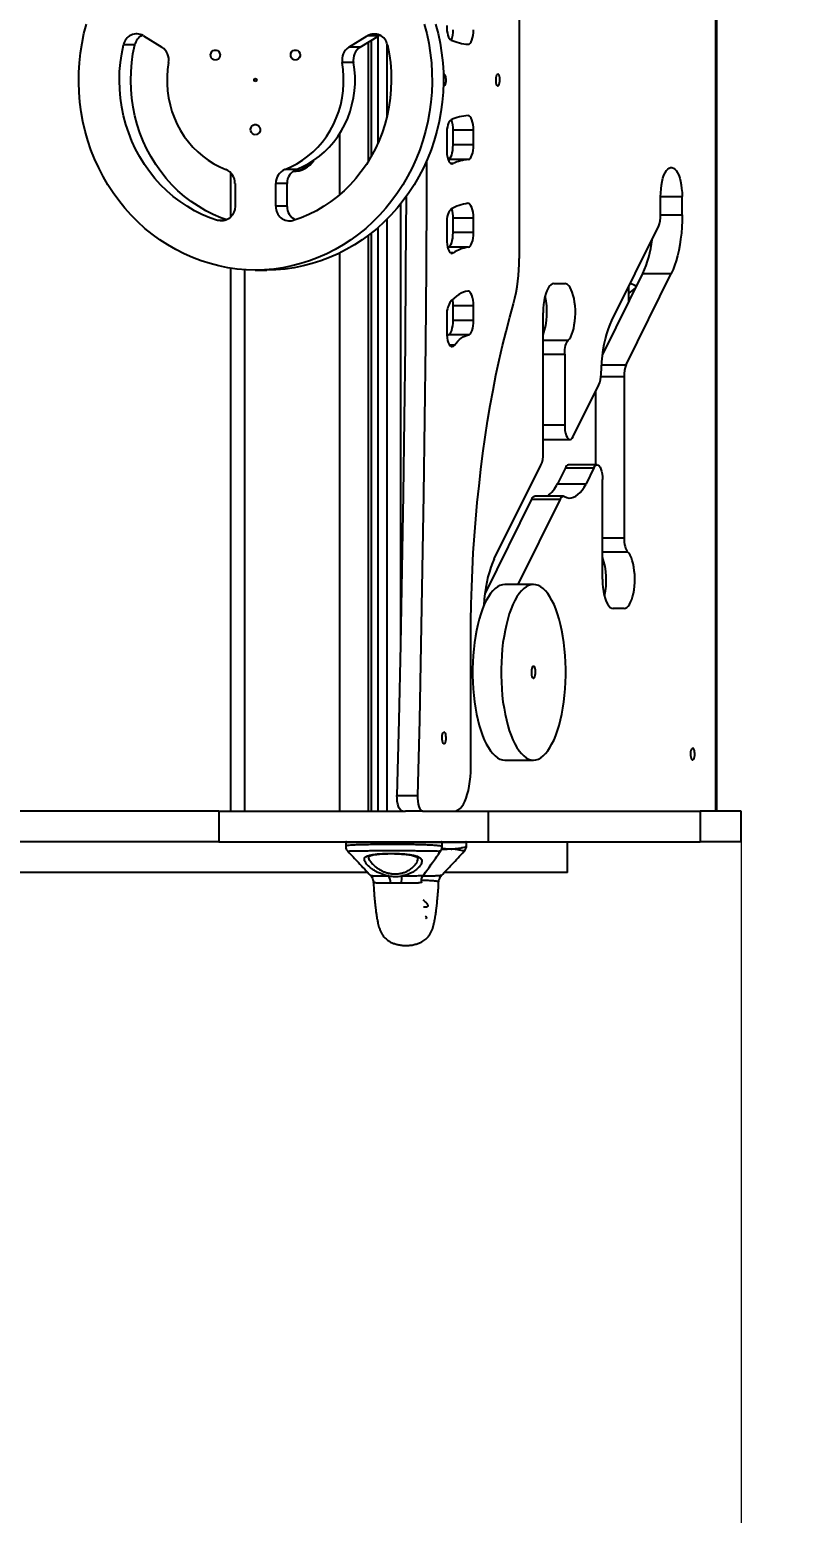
# Model space of a CAD drawing. Header units: millimetres. Extents: x -2996 to 3159, y -4250 to 2544.
# Drawn here: x 1172 to 1698, y -587 to 428 of the extents above; entities that cross this region are included whole.
import ezdxf

# ---------------------------------------------------------------- set-up
doc = ezdxf.new("R2010")
doc.units = ezdxf.units.MM
doc.linetypes.add('HIDDEN', pattern=[1.905, 1.27, -0.635])
for name, color, linetype in [('DIKOM_ОБЪЕКТ', 7, 'Continuous'), ('DIKOM_РАЗМЕР_ЗОНА', 7, 'Continuous'), ('DIKOM_РАЗМЕР_ОБЪЕКТА', 7, 'Continuous')]:
    doc.layers.add(name, color=color, linetype=linetype)
doc.styles.add('style1', font='arialbd.ttf', dxfattribs={"width": 0.8})
doc.dimstyles.new('1-50', dxfattribs={"dimtxt": 300, "dimasz": 200, "dimexe": 100, "dimexo": 0, "dimgap": 100, "dimtad": 1, "dimtoh": 1, "dimtxsty": 'style1', "dimcen": 200, "dimclrd": 7, "dimclre": 7, "dimclrt": 7, "dimadec": 1, "dimazin": 2, "dimtfac": 1, "dimtmove": 0, "dimatfit": 2, "dimfxl": 0, "dimlwd": 25, "dimlwe": 18, "dimarcsym": 0})

# ---------------------------------------------------------------- blocks, each defined once
blk = doc.blocks.new('A$C4cc95459')
for p, q in [((2069.4, 1247.4), (2069.4, 2247.4)), ((2069.9, 1247.4), (2069.9, 2247.4)), ((2070.2, 1247.4), (2070.2, 2247.4)), ((1935.1, 1625.4), (1935.1, 1869.5)), ((1678, 1777.7), (1690.6, 1769.8)), ((1818.5, 1769.8), (1831.1, 1777.7)), ((1826.2, 1769.8), (1838.9, 1777.7)), ((1838.9, 1777.7), (1831.1, 1777.7)), ((1838.2, 1777.2), (1838.2, 1703.7)), ((1838.9, 1777.7), (1839.7, 1778.1)), ((1672, 1771.4), (1664.3, 1771.4)), ((1826.2, 1769.8), (1818.5, 1769.8)), ((1831.6, 1773.2), (1831.6, 1691.5)), ((1833.7, 1774.5), (1833.7, 1695)), ((1844.7, 1722.8), (1844.7, 1772)), ((1821.7, 1759.3), (1814, 1759.3)), ((1883.5, 1751.4), (1883.1, 1751.2)), ((1812.2, 1668.9), (1812.2, 1710.7)), ((1885.4, 1710.3), (1885.4, 1700.1)), ((1903.8, 1713), (1889.8, 1713)), ((1889.8, 1703), (1889.8, 1713)), ((1903.8, 1703), (1903.8, 1713)), ((1903.8, 1703), (1889.8, 1703)), ((1782.4, 1686.1), (1774.7, 1686.1)), ((1780, 1684.8), (1780.3, 1684.8)), ((1900.2, 1693), (1886.5, 1693)), ((1889.7, 1690.3), (1888.4, 1690.3)), ((1737.6, 1684.1), (1737.6, 1653.6)), ((1740.6, 1676.7), (1740.6, 1661)), ((1768.5, 1661), (1768.5, 1676.7)), ((1776.2, 1676.7), (1768.5, 1676.7)), ((1776.2, 1661), (1776.2, 1676.7)), ((2031.7, 1667.7), (2046.4, 1667.7)), ((2031.7, 1655.1), (2031.7, 1667.6)), ((2046.4, 1655.2), (2046.4, 1667.7)), ((1776.2, 1661), (1768.5, 1661)), ((1853.7, 1662.4), (1853.7, 1357.3)), ((2031.7, 1655.2), (2046.4, 1655.2)), ((1733.9, 1651.4), (1728.7, 1651.4)), ((1838.2, 1646.2), (1838.2, 1247.4)), ((1844.7, 1247.4), (1844.7, 1652.3)), ((1885.4, 1649.1), (1885.4, 1638.8)), ((1903.8, 1653), (1889.8, 1653)), ((1889.8, 1643), (1889.8, 1653)), ((1903.8, 1643), (1903.8, 1653)), ((1998.4, 1582.8), (2030.2, 1647.1)), ((1831.6, 1641), (1831.6, 1247.4)), ((1833.7, 1642.6), (1833.7, 1247.4)), ((1903.8, 1643), (1889.8, 1643)), ((1812.2, 1247.4), (1812.2, 1629)), ((1886, 1633), (1886.3, 1633)), ((1900.2, 1633), (1886.3, 1633)), ((1889.9, 1629.1), (1888.1, 1629.1)), ((1737.6, 1618.7), (1737.6, 1247.4)), ((1747.1, 1617.7), (1747.1, 1247.4)), ((1754.5, 1617.4), (1762.3, 1617.4)), ((1992.1, 1559.6), (2019.5, 1615)), ((2008.2, 1552.7), (2039, 1615)), ((2019.5, 1615), (2039, 1615)), ((1958.7, 1608.2), (1966.1, 1608.2)), ((2010, 1595.8), (2010, 1606.3)), ((1885.4, 1586.1), (1885.4, 1575)), ((1903.8, 1593), (1889.8, 1593)), ((1889.8, 1583), (1889.8, 1593)), ((1903.8, 1583), (1903.8, 1593)), ((1951.3, 1492), (1951.3, 1588.2)), ((1885.5, 1572.8), (1886.3, 1573)), ((1900.3, 1573), (1886.3, 1573)), ((1903.8, 1583), (1889.8, 1583)), ((1890.7, 1566.1), (1887.4, 1566.1)), ((1951.3, 1569.4), (1968.5, 1569.4)), ((1951.3, 1559.9), (1966.1, 1559.9)), ((1966.1, 1559.9), (1966.1, 1511.5)), ((1991.3, 1552.7), (2008.2, 1552.7)), ((1990.9, 1544.7), (2006.7, 1544.7)), ((2006.7, 1544.7), (2006.7, 1434.2)), ((1971.9, 1503.5), (1989.5, 1538.8)), ((1987.2, 1534.1), (1987.2, 1484.1)), ((1951.3, 1511.5), (1966.1, 1511.5)), ((1951.3, 1501.5), (1969.7, 1501.5)), ((1917.9, 1419.9), (1949.8, 1484)), ((1966.6, 1482.2), (1961.2, 1471.3)), ((1966.6, 1482.2), (1986.1, 1482.2)), ((1988.3, 1484.1), (1968.8, 1484.1)), ((1986.1, 1482.2), (1980.7, 1471.3)), ((1992, 1405.9), (1992, 1474.1)), ((1965.3, 1462.7), (1945.7, 1462.7)), ((1961.2, 1471.3), (1980.7, 1471.3)), ((1943.5, 1460.8), (1911.6, 1396.5)), ((1963.1, 1460.8), (1934, 1402.3)), ((1943.5, 1460.8), (1963.1, 1460.8)), ((1992, 1434.2), (2006.7, 1434.2)), ((1992, 1424.8), (2009.1, 1424.8)), ((1944.7, 1402.3), (1925.2, 1402.3)), ((1910.7, 1387.7), (1910.7, 1387.7)), ((2006.7, 1385.9), (1999.3, 1385.9)), ((1901.9, 1277.4), (1901.9, 1365.6)), ((1925.2, 1282.3), (1944.7, 1282.3)), ((1851.4, 1258.1), (1865.4, 1258.1)), ((1853.7, 1248.1), (1853.7, 1247.4)), ((1729.6, 1247.4), (1560.3, 1247.4)), ((1729.6, 1247.4), (1729.6, 1226.4)), ((1729.6, 1247.4), (1857.2, 1247.4)), ((1869.1, 1247.4), (1857.2, 1247.4)), ((1869.1, 1247.4), (1890.9, 1247.4)), ((1890.9, 1247.4), (1913.7, 1247.4)), ((1913.7, 1247.4), (1913.7, 1226.4)), ((1913.7, 1247.4), (2058.7, 1247.4)), ((2058.7, 1247.4), (2058.7, 1226.4)), ((2086.8, 1247.4), (2058.7, 1247.4)), ((2086.8, 1226.4), (2086.8, 1247.4)), ((1729.6, 1226.4), (1560.3, 1226.4)), ((1729.6, 1226.4), (1913.7, 1226.4)), ((1816.3, 1225.9), (1816.3, 1223.5)), ((1846.4, 1225.9), (1816.3, 1225.9)), ((1882.3, 1225.9), (1846.4, 1225.9)), ((1882.3, 1223.1), (1882.3, 1225.9)), ((1898.9, 1225.9), (1882.3, 1225.9)), ((1898.9, 1223.5), (1898.9, 1225.9)), ((1913.7, 1226.4), (2058.7, 1226.4)), ((1968.1, 1205.4), (1968.1, 1226.4)), ((2086.8, 1226.4), (2058.7, 1226.4)), ((1831.4, 1205.4), (1588.2, 1205.4)), ((1835.3, 1198.5), (1835.3, 1198.6)), ((1868.1, 1198.8), (1868.2, 1198.8)), ((1881.9, 1203.4), (1881.9, 1203.4)), ((1968.1, 1205.4), (1883.9, 1205.4))]:
    blk.add_line(p, q)
at = {"flags": 128}
for points in [[(1754.5, 1617.4), (1748.3, 1617.6), (1742, 1618.1), (1735.8, 1619), (1729.6, 1620.2), (1723.5, 1621.8), (1717.5, 1623.7), (1711.6, 1625.9), (1705.8, 1628.5), (1700.1, 1631.4), (1694.6, 1634.6), (1689.2, 1638.1), (1684, 1641.9), (1679, 1645.9), (1674.2, 1650.3), (1669.6, 1654.9), (1665.3, 1659.8), (1661.2, 1664.9), (1657.3, 1670.2), (1653.7, 1675.7), (1650.4, 1681.4), (1647.4, 1687.3), (1644.6, 1693.4), (1642.1, 1699.6), (1640, 1706), (1638.1, 1712.4), (1636.6, 1719), (1635.4, 1725.6), (1634.5, 1732.3), (1633.9, 1739), (1633.7, 1745.7), (1633.8, 1752.5), (1634.2, 1759.2), (1634.9, 1765.9), (1636, 1772.6), (1637.3, 1779.2), (1639, 1785.7)], [(1870.1, 1785.7), (1871.8, 1779.2), (1873.1, 1772.6), (1874.2, 1765.9), (1874.9, 1759.2), (1875.3, 1752.5), (1875.4, 1745.7), (1875.2, 1739), (1874.6, 1732.3), (1873.7, 1725.6), (1872.5, 1719), (1871, 1712.4), (1869.1, 1706), (1867, 1699.6), (1864.5, 1693.4), (1861.7, 1687.3), (1858.7, 1681.4), (1855.4, 1675.7), (1851.8, 1670.2), (1847.9, 1664.9), (1843.8, 1659.8), (1839.5, 1654.9), (1834.9, 1650.3), (1830.1, 1645.9), (1825.1, 1641.9), (1819.9, 1638.1), (1814.5, 1634.6), (1809, 1631.4), (1803.3, 1628.5), (1797.5, 1625.9), (1791.6, 1623.7), (1785.6, 1621.8), (1779.5, 1620.2), (1773.3, 1619), (1767.1, 1618.1), (1760.8, 1617.6), (1754.5, 1617.4)], [(1877.8, 1785.7), (1879.5, 1779.2), (1880.9, 1772.6), (1881.9, 1765.9), (1882.7, 1759.2), (1883.1, 1752.5), (1883.1, 1745.7), (1882.9, 1739), (1882.3, 1732.3), (1881.4, 1725.6), (1880.2, 1719), (1878.7, 1712.4), (1876.8, 1706), (1874.7, 1699.6), (1872.2, 1693.4), (1869.5, 1687.3), (1866.4, 1681.4), (1863.1, 1675.7), (1859.5, 1670.2), (1855.7, 1664.9), (1851.5, 1659.8), (1847.2, 1654.9), (1842.6, 1650.3), (1837.8, 1645.9), (1832.8, 1641.9), (1827.6, 1638.1), (1822.3, 1634.6), (1816.7, 1631.4), (1811.1, 1628.5), (1805.3, 1625.9), (1799.3, 1623.7), (1793.3, 1621.8), (1787.2, 1620.2), (1781, 1619), (1774.8, 1618.1), (1768.6, 1617.6), (1762.3, 1617.4)], [(1885.4, 1784.6), (1885.4, 1782.8), (1885.6, 1781.1), (1885.9, 1779.5), (1886.2, 1778.1), (1886.7, 1776.8), (1887.2, 1775.9), (1887.8, 1775.1), (1888.5, 1774.7)], [(1900, 1771.8), (1900.7, 1772), (1901.4, 1772.5), (1902.1, 1773.4), (1902.7, 1774.7), (1903.1, 1776.2), (1903.5, 1777.9), (1903.7, 1779.8), (1903.8, 1781.8)], [(1728.7, 1651.4), (1723.3, 1653.2), (1718, 1655.5), (1712.8, 1658), (1707.8, 1661), (1703, 1664.2), (1698.3, 1667.8), (1693.9, 1671.6), (1689.7, 1675.7), (1685.8, 1680.1), (1682.1, 1684.8), (1678.6, 1689.7), (1675.5, 1694.8), (1672.6, 1700.1), (1670.1, 1705.6), (1667.9, 1711.2), (1666, 1717), (1664.4, 1722.9), (1663.2, 1728.9), (1662.3, 1734.9), (1661.8, 1741), (1661.6, 1747.1), (1661.7, 1753.2), (1662.2, 1759.3), (1663.1, 1765.4), (1664.3, 1771.4)], [(1735, 1651.8), (1731, 1653.2), (1725.7, 1655.5), (1720.6, 1658), (1715.6, 1661), (1710.7, 1664.2), (1706.1, 1667.8), (1701.6, 1671.6), (1697.4, 1675.7), (1693.5, 1680.1), (1689.8, 1684.8), (1686.4, 1689.7), (1683.2, 1694.8), (1680.4, 1700.1), (1677.8, 1705.6), (1675.6, 1711.2), (1673.7, 1717), (1672.1, 1722.9), (1670.9, 1728.9), (1670, 1734.9), (1669.5, 1741), (1669.3, 1747.1), (1669.5, 1753.2), (1670, 1759.3), (1670.8, 1765.4), (1672, 1771.4)], [(1727.2, 1760.9), (1726.1, 1761.1), (1725.2, 1761.7), (1724.4, 1762.5), (1724, 1763.6), (1723.9, 1764.7), (1724.2, 1765.8), (1724.8, 1766.8), (1725.6, 1767.5), (1726.6, 1767.9), (1727.7, 1767.9), (1728.7, 1767.5), (1729.6, 1766.8), (1730.1, 1765.8), (1730.4, 1764.7), (1730.3, 1763.6), (1729.9, 1762.5), (1729.2, 1761.7), (1728.2, 1761.1), (1727.2, 1760.9)], [(1781.9, 1760.9), (1780.9, 1761.1), (1779.9, 1761.7), (1779.2, 1762.5), (1778.8, 1763.6), (1778.7, 1764.7), (1778.9, 1765.8), (1779.5, 1766.8), (1780.4, 1767.5), (1781.4, 1767.9), (1782.5, 1767.9), (1783.5, 1767.5), (1784.3, 1766.8), (1784.9, 1765.8), (1785.2, 1764.7), (1785.1, 1763.6), (1784.6, 1762.5), (1783.9, 1761.7), (1783, 1761.1), (1781.9, 1760.9)], [(1844.8, 1771.4), (1846, 1765.4), (1846.9, 1759.3), (1847.4, 1753.2), (1847.5, 1747.1), (1847.3, 1741), (1846.8, 1734.9), (1845.9, 1728.9), (1844.7, 1722.9), (1843.1, 1717), (1841.2, 1711.2), (1839, 1705.6), (1836.5, 1700.1), (1833.6, 1694.8), (1830.5, 1689.7), (1827, 1684.8), (1823.3, 1680.1), (1819.4, 1675.7), (1815.2, 1671.6), (1810.7, 1667.8), (1806.1, 1664.2), (1801.3, 1661), (1796.3, 1658), (1791.1, 1655.5), (1785.8, 1653.2), (1780.4, 1651.4)], [(1695.1, 1759.3), (1694.5, 1754.5), (1694.1, 1749.7), (1694.2, 1744.8), (1694.5, 1740), (1695.2, 1735.2), (1696.2, 1730.5), (1697.5, 1725.9), (1699.2, 1721.4), (1701.1, 1717), (1703.4, 1712.8), (1705.9, 1708.8), (1708.7, 1705.1), (1711.8, 1701.5), (1715.1, 1698.2), (1718.6, 1695.2), (1722.3, 1692.5), (1726.2, 1690), (1730.2, 1687.9), (1734.4, 1686.1)], [(1774.7, 1686.1), (1778.9, 1687.9), (1782.9, 1690), (1786.8, 1692.5), (1790.5, 1695.2), (1794, 1698.2), (1797.3, 1701.5), (1800.4, 1705.1), (1803.2, 1708.8), (1805.7, 1712.8), (1808, 1717), (1809.9, 1721.4), (1811.6, 1725.9), (1812.9, 1730.5), (1813.9, 1735.2), (1814.6, 1740), (1814.9, 1744.8), (1814.9, 1749.7), (1814.6, 1754.5), (1814, 1759.3)], [(1782.4, 1686.1), (1786.6, 1687.9), (1790.7, 1690), (1794.5, 1692.5), (1798.3, 1695.2), (1801.8, 1698.2), (1805.1, 1701.5), (1808.1, 1705.1), (1810.9, 1708.8), (1813.5, 1712.8), (1815.7, 1717), (1817.7, 1721.4), (1819.3, 1725.9), (1820.6, 1730.5), (1821.6, 1735.2), (1822.3, 1740), (1822.7, 1744.8), (1822.7, 1749.7), (1822.4, 1754.5), (1821.7, 1759.3)], [(1754.5, 1746.4), (1754.2, 1746.5), (1753.9, 1746.7), (1753.7, 1747), (1753.6, 1747.4), (1753.7, 1747.8), (1753.9, 1748.1), (1754.2, 1748.3), (1754.5, 1748.4), (1754.9, 1748.3), (1755.2, 1748.1), (1755.4, 1747.8), (1755.5, 1747.4), (1755.4, 1747), (1755.2, 1746.7), (1754.9, 1746.5), (1754.5, 1746.4)], [(1883.1, 1743.6), (1883.3, 1743.5), (1883.7, 1743.5), (1884.2, 1743.8), (1884.5, 1744.5), (1884.8, 1745.4), (1885, 1746.5), (1885, 1747.7), (1884.9, 1748.9), (1884.7, 1749.9), (1884.3, 1750.7), (1884, 1751.2), (1883.5, 1751.4), (1883.5, 1751.4)], [(1920.3, 1751.4), (1919.9, 1751.2), (1919.5, 1750.7), (1919.2, 1749.9), (1919, 1748.9), (1918.9, 1747.7), (1918.9, 1746.5), (1919.1, 1745.4), (1919.3, 1744.5), (1919.7, 1743.8), (1920.1, 1743.5), (1920.5, 1743.5), (1921, 1743.8), (1921.3, 1744.5), (1921.6, 1745.4), (1921.8, 1746.5), (1921.8, 1747.7), (1921.7, 1748.9), (1921.5, 1749.9), (1921.2, 1750.7), (1920.8, 1751.2), (1920.3, 1751.4)], [(1754.5, 1709.9), (1753.5, 1710.1), (1752.5, 1710.7), (1751.8, 1711.5), (1751.4, 1712.6), (1751.3, 1713.7), (1751.6, 1714.8), (1752.2, 1715.8), (1753, 1716.5), (1754, 1716.9), (1755.1, 1716.9), (1756.1, 1716.5), (1756.9, 1715.8), (1757.5, 1714.8), (1757.8, 1713.7), (1757.7, 1712.6), (1757.3, 1711.5), (1756.5, 1710.7), (1755.6, 1710.1), (1754.5, 1709.9)], [(1888.5, 1720.1), (1887.8, 1719.7), (1887.2, 1719), (1886.7, 1718), (1886.2, 1716.8), (1885.9, 1715.3), (1885.6, 1713.7), (1885.4, 1712), (1885.4, 1710.3)], [(1903.8, 1713), (1903.7, 1715), (1903.5, 1716.9), (1903.1, 1718.6), (1902.7, 1720.2), (1902.1, 1721.4), (1901.4, 1722.3), (1900.7, 1722.9), (1900, 1723)], [(1885.4, 1700.1), (1885.4, 1698.2), (1885.6, 1696.4), (1886, 1694.6), (1886.4, 1693.1), (1886.9, 1691.9), (1887.6, 1691), (1888.2, 1690.4), (1888.9, 1690.1), (1889.7, 1690.3)], [(1886.4, 1693), (1886.9, 1693.2), (1887.6, 1693.8), (1888.2, 1694.8), (1888.8, 1696), (1889.2, 1697.5), (1889.5, 1699.2), (1889.7, 1701.1), (1889.8, 1703)], [(1900.2, 1693), (1900.9, 1693.2), (1901.6, 1693.8), (1902.2, 1694.8), (1902.7, 1696), (1903.2, 1697.5), (1903.5, 1699.2), (1903.7, 1701.1), (1903.8, 1703)], [(1871.6, 1692), (1871.5, 1670.1), (1871.3, 1618.6), (1870.8, 1567), (1870.3, 1515.5), (1869.6, 1464), (1868.7, 1412.5), (1867.8, 1361), (1866.7, 1309.6), (1865.4, 1258.1)], [(2031.7, 1667.6), (2031.8, 1670.3), (2032, 1673), (2032.3, 1675.5), (2032.8, 1678), (2033.3, 1680.2), (2034, 1682.2), (2034.8, 1683.9), (2035.7, 1685.4), (2036.6, 1686.5), (2037.5, 1687.2), (2038.5, 1687.6), (2039.5, 1687.6), (2040.5, 1687.2), (2041.5, 1686.5), (2042.4, 1685.4), (2043.3, 1684), (2044.1, 1682.3), (2044.8, 1680.3), (2045.3, 1678.1), (2045.8, 1675.6), (2046.1, 1673.1), (2046.4, 1670.4), (2046.4, 1667.7)], [(1857.6, 1667.5), (1857.3, 1618.6), (1856.9, 1567), (1856.3, 1515.5), (1855.6, 1464), (1854.8, 1412.5), (1853.8, 1361), (1852.7, 1309.6), (1851.4, 1258.1)], [(1740.6, 1661), (1740.4, 1658.9), (1739.8, 1657), (1738.9, 1655.2), (1737.6, 1653.6), (1736.1, 1652.4), (1734.4, 1651.5), (1732.5, 1651), (1730.6, 1651), (1728.7, 1651.4)], [(1888.3, 1658.9), (1887.7, 1658.4), (1887.1, 1657.6), (1886.6, 1656.6), (1886.2, 1655.4), (1885.8, 1654), (1885.6, 1652.4), (1885.4, 1650.8), (1885.4, 1649.1)], [(1903.8, 1653), (1903.7, 1655), (1903.5, 1656.9), (1903.1, 1658.7), (1902.6, 1660.2), (1902, 1661.4), (1901.4, 1662.3), (1900.7, 1662.9), (1899.9, 1663)], [(2046.4, 1655.2), (2046.4, 1651), (2046.2, 1646.8), (2045.9, 1642.6), (2045.4, 1638.6), (2044.8, 1634.6), (2044.1, 1630.8), (2043.3, 1627.2), (2042.4, 1623.8), (2041.3, 1620.6), (2040.2, 1617.7), (2039, 1615)], [(1885.4, 1638.8), (1885.4, 1636.8), (1885.7, 1634.9), (1886, 1633.1), (1886.5, 1631.6), (1887.1, 1630.3), (1887.7, 1629.4), (1888.5, 1628.9), (1889.2, 1628.8), (1889.9, 1629.1)], [(1886.3, 1633), (1887, 1633.3), (1887.6, 1633.9), (1888.2, 1634.8), (1888.8, 1636.1), (1889.2, 1637.6), (1889.5, 1639.3), (1889.7, 1641.1), (1889.8, 1643)], [(1900.2, 1633), (1900.9, 1633.3), (1901.6, 1633.9), (1902.2, 1634.8), (1902.7, 1636.1), (1903.2, 1637.6), (1903.5, 1639.3), (1903.7, 1641.1), (1903.8, 1643)], [(1958.7, 1608.2), (1957.6, 1608), (1956.6, 1607.4), (1955.6, 1606.4), (1954.7, 1605), (1953.9, 1603.3), (1953.1, 1601.3), (1952.5, 1599), (1952, 1596.5), (1951.6, 1593.9), (1951.4, 1591.1), (1951.3, 1588.2)], [(1968.5, 1569.4), (1969.4, 1570.4), (1970.3, 1571.8), (1971, 1573.5), (1971.7, 1575.4), (1972.3, 1577.5), (1972.7, 1579.9), (1973.1, 1582.4), (1973.3, 1585), (1973.4, 1587.6), (1973.4, 1590.3), (1973.2, 1592.9), (1972.9, 1595.5), (1972.5, 1597.9), (1972, 1600.1), (1971.3, 1602.2), (1970.6, 1603.9), (1969.8, 1605.4), (1968.9, 1606.6), (1968, 1607.5), (1967, 1608), (1966.1, 1608.2)], [(1899.9, 1603), (1898.3, 1602.7), (1896.8, 1602.2), (1895.2, 1601.5), (1893.6, 1600.7), (1892.1, 1599.6), (1890.6, 1598.3), (1889, 1596.9), (1887.6, 1595.3)], [(1903.8, 1593), (1903.7, 1595), (1903.5, 1596.9), (1903.1, 1598.7), (1902.6, 1600.2), (1902, 1601.4), (1901.4, 1602.3), (1900.7, 1602.9), (1899.9, 1603)], [(1901.9, 1365.6), (1902, 1377.3), (1902.2, 1389), (1902.5, 1400.7), (1903, 1412.4), (1903.6, 1424.1), (1904.4, 1435.6), (1905.3, 1447.1), (1906.3, 1458.5), (1907.5, 1469.9), (1908.7, 1481.1), (1910.2, 1492.2), (1911.7, 1503.2), (1913.4, 1514), (1915.2, 1524.7), (1917.1, 1535.2), (1919.1, 1545.6), (1921.3, 1555.8), (1923.6, 1565.7), (1926, 1575.5), (1928.5, 1585.1), (1931.1, 1594.4)], [(1885.4, 1575), (1885.4, 1573), (1885.7, 1571.1), (1886, 1569.3), (1886.5, 1567.8), (1887.1, 1566.5), (1887.8, 1565.6), (1888.5, 1565.1), (1889.2, 1565.1), (1890, 1565.4), (1890.7, 1566.1)], [(1886.3, 1573), (1887, 1573.3), (1887.7, 1573.9), (1888.3, 1574.8), (1888.8, 1576.1), (1889.2, 1577.6), (1889.6, 1579.3), (1889.8, 1581.1), (1889.8, 1583)], [(1890.7, 1566.1), (1891.8, 1567.5), (1893, 1568.8), (1894.2, 1569.9), (1895.4, 1570.9), (1896.6, 1571.7), (1897.8, 1572.3), (1899, 1572.7), (1900.3, 1573)], [(1900.3, 1573), (1901, 1573.3), (1901.6, 1573.9), (1902.2, 1574.8), (1902.8, 1576.1), (1903.2, 1577.6), (1903.5, 1579.3), (1903.7, 1581.1), (1903.8, 1583)], [(1991, 1546.2), (1991.2, 1550.5), (1991.5, 1554.7), (1992, 1558.8), (1992.5, 1562.8), (1993.2, 1566.7), (1994, 1570.4), (1995, 1573.9), (1996, 1577.1), (1997.2, 1580.1), (1998.4, 1582.8)], [(1966.1, 1559.9), (1966.1, 1561.5), (1966.2, 1563), (1966.4, 1564.4), (1966.7, 1565.7), (1967.1, 1566.9), (1967.5, 1567.9), (1968, 1568.7), (1968.5, 1569.4)], [(1966.1, 1511.5), (1966.1, 1509.5), (1966.3, 1507.6), (1966.7, 1505.8), (1967.2, 1504.3), (1967.8, 1503.1), (1968.4, 1502.2), (1969.1, 1501.6), (1969.9, 1501.5), (1970.6, 1501.8), (1971.3, 1502.4), (1971.9, 1503.5)], [(1986.1, 1482.2), (1986.7, 1483.2), (1987.4, 1483.9), (1988.2, 1484.1), (1988.9, 1484), (1989.6, 1483.5), (1990.3, 1482.6), (1990.8, 1481.3), (1991.3, 1479.8), (1991.7, 1478), (1991.9, 1476.1), (1992, 1474.1)], [(1943.5, 1460.8), (1943.9, 1461.4), (1944.2, 1461.8), (1944.6, 1462.2), (1944.9, 1462.5), (1945.3, 1462.7), (1945.7, 1462.7), (1945.7, 1462.7)], [(1963.1, 1460.8), (1963.4, 1461.4), (1963.7, 1461.8), (1964.1, 1462.2), (1964.5, 1462.5), (1964.8, 1462.7), (1965.2, 1462.7), (1965.6, 1462.7), (1966, 1462.5)], [(1966, 1462.5), (1967.5, 1461.9), (1969.1, 1461.5), (1970.6, 1461.6), (1972.2, 1462), (1973.7, 1462.7), (1975.2, 1463.8), (1976.7, 1465.2), (1978.1, 1466.9), (1979.4, 1469), (1980.7, 1471.3)], [(2006.7, 1434.2), (2006.7, 1432.7), (2006.9, 1431.2), (2007.1, 1429.7), (2007.4, 1428.4), (2007.7, 1427.2), (2008.1, 1426.2), (2008.6, 1425.4), (2009.1, 1424.8)], [(2006.7, 1385.9), (2007.7, 1386.1), (2008.6, 1386.6), (2009.6, 1387.5), (2010.4, 1388.7), (2011.2, 1390.2), (2012, 1392), (2012.6, 1394), (2013.1, 1396.2), (2013.6, 1398.7), (2013.8, 1401.2), (2014, 1403.8), (2014, 1406.5), (2014, 1409.2), (2013.7, 1411.8), (2013.4, 1414.2), (2012.9, 1416.6), (2012.3, 1418.7), (2011.7, 1420.7), (2010.9, 1422.3), (2010, 1423.7), (2009.1, 1424.8)], [(1917.9, 1419.9), (1916.7, 1417.2), (1915.6, 1414.3), (1914.6, 1411.1), (1913.6, 1407.7), (1912.8, 1404), (1912.1, 1400.3), (1911.5, 1396.3), (1911.1, 1392.3), (1910.7, 1388.1), (1910.7, 1387.7)], [(1925.2, 1402.3), (1923.5, 1402.2), (1921.8, 1401.6), (1920.2, 1400.8), (1918.5, 1399.5), (1916.9, 1398), (1915.4, 1396.1), (1913.9, 1393.9), (1912.5, 1391.4), (1911.1, 1388.6), (1909.9, 1385.6), (1908.7, 1382.3), (1907.6, 1378.7), (1906.7, 1375), (1905.8, 1371), (1905, 1366.9), (1904.4, 1362.6), (1903.9, 1358.2), (1903.5, 1353.8), (1903.3, 1349.2), (1903.1, 1344.6), (1903.1, 1340), (1903.3, 1335.5), (1903.5, 1330.9), (1903.9, 1326.4), (1904.4, 1322.1), (1905, 1317.8), (1905.8, 1313.7), (1906.7, 1309.7), (1907.6, 1306), (1908.7, 1302.4), (1909.9, 1299.1), (1911.1, 1296.1), (1912.5, 1293.3), (1913.9, 1290.8), (1915.4, 1288.6), (1916.9, 1286.7), (1918.5, 1285.1), (1920.2, 1283.9), (1921.8, 1283), (1923.5, 1282.5), (1925.2, 1282.3)], [(1944.7, 1402.3), (1943, 1402.2), (1941.4, 1401.6), (1939.7, 1400.8), (1938.1, 1399.5), (1936.5, 1398), (1934.9, 1396.1), (1933.4, 1393.9), (1932, 1391.4), (1930.7, 1388.6), (1929.4, 1385.6), (1928.2, 1382.3), (1927.2, 1378.7), (1926.2, 1375), (1925.3, 1371), (1924.6, 1366.9), (1923.9, 1362.6), (1923.4, 1358.2), (1923, 1353.8), (1922.8, 1349.2), (1922.7, 1344.6), (1922.7, 1340), (1922.8, 1335.5), (1923, 1330.9), (1923.4, 1326.4), (1923.9, 1322.1), (1924.6, 1317.8), (1925.3, 1313.7), (1926.2, 1309.7), (1927.2, 1306), (1928.2, 1302.4), (1929.4, 1299.1), (1930.7, 1296.1), (1932, 1293.3), (1933.4, 1290.8), (1934.9, 1288.6), (1936.5, 1286.7), (1938.1, 1285.1), (1939.7, 1283.9), (1941.4, 1283), (1943, 1282.5), (1944.7, 1282.3), (1946.4, 1282.5), (1948.1, 1283), (1949.8, 1283.9), (1951.4, 1285.1), (1953, 1286.7), (1954.5, 1288.6), (1956, 1290.8), (1957.4, 1293.3), (1958.8, 1296.1), (1960, 1299.1), (1961.2, 1302.4), (1962.3, 1306), (1963.3, 1309.7), (1964.1, 1313.7), (1964.9, 1317.8), (1965.5, 1322.1), (1966, 1326.4), (1966.4, 1330.9), (1966.7, 1335.5), (1966.8, 1340), (1966.8, 1344.6), (1966.7, 1349.2), (1966.4, 1353.8), (1966, 1358.2), (1965.5, 1362.6), (1964.9, 1366.9), (1964.1, 1371), (1963.3, 1375), (1962.3, 1378.7), (1961.2, 1382.3), (1960, 1385.6), (1958.8, 1388.6), (1957.4, 1391.4), (1956, 1393.9), (1954.5, 1396.1), (1953, 1398), (1951.4, 1399.5), (1949.8, 1400.8), (1948.1, 1401.6), (1946.4, 1402.2), (1944.7, 1402.3)], [(1992, 1405.9), (1992, 1403.1), (1992.3, 1400.3), (1992.6, 1397.6), (1993.1, 1395.1), (1993.8, 1392.8), (1994.5, 1390.8), (1995.3, 1389.1), (1996.3, 1387.7), (1997.3, 1386.7), (1998.3, 1386.1), (1999.3, 1385.9)], [(1912.8, 1399.1), (1912.3, 1399.5), (1912, 1399.8)], [(1944.7, 1346.3), (1944.3, 1346.2), (1943.9, 1345.6), (1943.6, 1344.8), (1943.4, 1343.8), (1943.3, 1342.6), (1943.3, 1341.5), (1943.4, 1340.3), (1943.7, 1339.4), (1944.1, 1338.7), (1944.5, 1338.4), (1944.9, 1338.4), (1945.4, 1338.7), (1945.7, 1339.4), (1946, 1340.3), (1946.2, 1341.5), (1946.2, 1342.6), (1946.1, 1343.8), (1945.9, 1344.8), (1945.6, 1345.6), (1945.2, 1346.2), (1944.7, 1346.3)], [(1883.5, 1301.4), (1883.1, 1301.2), (1882.7, 1300.7), (1882.4, 1299.9), (1882.1, 1298.9), (1882.1, 1297.7), (1882.1, 1296.5), (1882.2, 1295.4), (1882.5, 1294.5), (1882.9, 1293.8), (1883.3, 1293.5), (1883.7, 1293.5), (1884.2, 1293.8), (1884.5, 1294.5), (1884.8, 1295.4), (1885, 1296.5), (1885, 1297.7), (1884.9, 1298.9), (1884.7, 1299.9), (1884.3, 1300.7), (1884, 1301.2), (1883.5, 1301.4)], [(2053.6, 1290.4), (2053.2, 1290.2), (2052.8, 1289.7), (2052.5, 1288.9), (2052.2, 1287.9), (2052.2, 1286.7), (2052.2, 1285.5), (2052.3, 1284.4), (2052.6, 1283.5), (2053, 1282.8), (2053.4, 1282.5), (2053.8, 1282.5), (2054.3, 1282.8), (2054.6, 1283.5), (2054.9, 1284.4), (2055.1, 1285.5), (2055.1, 1286.7), (2055, 1287.9), (2054.8, 1288.9), (2054.4, 1289.7), (2054.1, 1290.2), (2053.6, 1290.4)], [(1890.9, 1247.4), (1892.1, 1247.6), (1893.3, 1248.2), (1894.5, 1249.1), (1895.7, 1250.4), (1896.8, 1252), (1897.8, 1254), (1898.7, 1256.2), (1899.5, 1258.7), (1900.2, 1261.5), (1900.8, 1264.4), (1901.3, 1267.5), (1901.6, 1270.7), (1901.9, 1274.1), (1901.9, 1277.4)], [(1855.1, 1247.4), (1854.4, 1247.6), (1853.7, 1248.2), (1853, 1249.3), (1852.4, 1250.6), (1852, 1252.2), (1851.6, 1254.1), (1851.5, 1256.1), (1851.4, 1258.1)], [(1865.4, 1258.1), (1865.4, 1256.1), (1865.6, 1254.1), (1865.9, 1252.2), (1866.4, 1250.6), (1866.9, 1249.3), (1867.6, 1248.2), (1868.3, 1247.6), (1869.1, 1247.4)]]:
    blk.add_lwpolyline(points, dxfattribs=at)
for centre, radius, start, end in [((1673.3, 1769.8), 9.15, 59.3634, 169.8467), ((1681.6, 1769.3), 9.79, 116.8056, 167.9516), ((1835.8, 1769.7), 9.17, 10.3271, 120.463), ((1869.4, 1781.3), 20.4, 340.735, 1.39), ((1685, 1761.2), 10.3, 349.4527, 56.9236), ((1824.1, 1761.2), 10.3, 123.0757, 190.548), ((1831.8, 1761.2), 10.3, 123.0764, 190.5473), ((1902.3, 1805.8), 34, 245.974, 266.1119), ((1902.3, 1689.1), 34, 93.8881, 114.026), ((1870, 1713.6), 19.8, 358.3157, 19.5593), ((1730.6, 1676.9), 9.98, 358.8909, 67.7556), ((1778.5, 1676.9), 9.98, 112.2448, 181.1081), ((1786.2, 1676.9), 9.98, 112.2444, 181.1091), ((1779.2, 1701.5), 16.7, 273.1148, 298.5001), ((1780.1, 1702.2), 17.4, 270.7908, 325.7705), ((1778.6, 1702.5), 17.8, 298.5217, 319.8324), ((1902.3, 1663.6), 29.5, 94.0564, 115.2612), ((1778, 1660.5), 9.48, 177.31, 284.7736), ((1786.2, 1660.8), 10, 178.9593, 243.566), ((1903.8, 1633.4), 29.9, 97.4046, 121.3054), ((1867.7, 1653.3), 22.1, 359.1862, 15.7268), ((2012.5, 1654.5), 19.2, 337.2582, 1.8298), ((1951.6, 1646), 74.7, 335.4472, 353.9992), ((1902.6, 1611.2), 21.9, 96.3791, 125.434), ((1821, 1624.2), 114, 344.8749, 0.5918), ((2032.3, 1578.2), 32.3, 123.3246, 133.844), ((2004.8, 1587.4), 21.5, 61.1783, 73.5587), ((1901.1, 1587.1), 15.7, 148.9816, 183.8769), ((1865.1, 1593.1), 24.7, 359.7456, 9.8038), ((1908.1, 1588.4), 45.9, 340.4793, 13.9757), ((2025.9, 1545.3), 19.2, 157.2482, 181.7822), ((1972.5, 1546.1), 18.5, 336.8777, 0.2873), ((1932.2, 1491.4), 19.2, 337.176, 1.7969), ((1969.2, 1481.5), 2.69, 98.7042, 164.9839), ((1941.9, 1479.8), 21, 305.9903, 336.4301), ((1948.7, 1405.7), 45.9, 346.0248, 19.5205), ((1816.8, 1225.9), 0.5, 90, 180), ((1881.8, 1225.9), 0.5, 0, 90), ((1898.4, 1225.9), 0.5, 0, 90), ((1833.3, 1197.3), 13.8, 3.3838, 24.2862), ((1894.7, 1197.8), 40.4, 172.6763, 179.5957)]:
    blk.add_arc(centre, radius, start, end)
for points, knots in [([(1816.3, 1223.5), (1816.4, 1223.6), (1816.4, 1223.8), (1817.6, 1224), (1819.7, 1224.2), (1822.7, 1224.4), (1826.4, 1224.5), (1830.7, 1224.6), (1835.6, 1224.7), (1840.9, 1224.7), (1845.5, 1224.8), (1850.2, 1224.7), (1854.9, 1224.7), (1860.3, 1224.7), (1865.4, 1224.6), (1870, 1224.5), (1874.1, 1224.3), (1877.4, 1224.1), (1880, 1223.9), (1881.6, 1223.6), (1882.3, 1223.3), (1882.2, 1223.1), (1882.2, 1223.1)], [0, 0, 0, 0, 0.043518, 0.096378, 0.150767, 0.203624, 0.258013, 0.310869, 0.365258, 0.418116, 0.472506, 0.50058, 0.553448, 0.60785, 0.660732, 0.715147, 0.768067, 0.822524, 0.87561, 0.930246, 0.98357, 1, 1, 1, 1]), ([(1816.3, 1223.5), (1816.3, 1223.1), (1816.3, 1222.4), (1816.7, 1221.4), (1817.2, 1220.5), (1817.6, 1220.1), (1817.7, 1219.9)], [0, 0, 0, 0, 0.242265, 0.514797, 0.772236, 1, 1, 1, 1]), ([(1817.7, 1219.9), (1820.2, 1217.3), (1825.3, 1211.9), (1830.5, 1206.3), (1833.3, 1203.4)], [0, 0, 0, 0, 0.472461, 1, 1, 1, 1]), ([(1881.2, 1220.1), (1881.1, 1220), (1881.1, 1219.9), (1879.9, 1219.8), (1878, 1219.9), (1875.4, 1219.9), (1872.1, 1220), (1868.2, 1220), (1863.9, 1220.1), (1859.3, 1220.1), (1854.4, 1220.1), (1850.1, 1220.1), (1845.9, 1220.1), (1841.7, 1220.1), (1837, 1220.1), (1832.5, 1220.1), (1828.5, 1220), (1824.9, 1220), (1822.1, 1219.9), (1819.8, 1219.9), (1818.4, 1219.8), (1817.7, 1219.8), (1817.8, 1219.9), (1817.8, 1219.9)], [0, 0, 0, 0, 0.036106, 0.091098, 0.142706, 0.195589, 0.246096, 0.297877, 0.347825, 0.399072, 0.448735, 0.499714, 0.526021, 0.57565, 0.626597, 0.676424, 0.727561, 0.777834, 0.829397, 0.880479, 0.932824, 0.985342, 1, 1, 1, 1]), ([(1845.8, 1203), (1845.2, 1203.1), (1843.6, 1203.4), (1841.3, 1204.1), (1838.9, 1205.1), (1836.5, 1206.3), (1834.3, 1207.8), (1832.2, 1209.4), (1830.8, 1210.8), (1829.8, 1212.2), (1829.1, 1213.4), (1829, 1214.6), (1829.4, 1215.6), (1830.5, 1216.4), (1832.1, 1217.1), (1834.2, 1217.5), (1836.6, 1217.9), (1839.4, 1218.2), (1842.4, 1218.3), (1845.5, 1218.4), (1848.8, 1218.4), (1852, 1218.3), (1855.2, 1218.2), (1858.1, 1217.9), (1860.9, 1217.5), (1863.2, 1217.1), (1865.2, 1216.5), (1866.8, 1215.7), (1867.8, 1214.9), (1868.3, 1214), (1868.4, 1213.2), (1868.3, 1212.3), (1867.9, 1211), (1866.9, 1209.5), (1865.2, 1207.8), (1862.9, 1206), (1860.2, 1204.6), (1857.5, 1203.6), (1855.7, 1203.1), (1854.7, 1203), (1854.7, 1203)], [0, 0, 0, 0, 0.017817, 0.040612, 0.063877, 0.08996, 0.11656, 0.147773, 0.179846, 0.197693, 0.22791, 0.259119, 0.288894, 0.319686, 0.347718, 0.376596, 0.404006, 0.4322, 0.459405, 0.487373, 0.514492, 0.542365, 0.56943, 0.597248, 0.624267, 0.652036, 0.679048, 0.706812, 0.734009, 0.761968, 0.771666, 0.795057, 0.818884, 0.849342, 0.880625, 0.914578, 0.949681, 0.974113, 0.999156, 1, 1, 1, 1]), ([(1831.7, 1216.1), (1831.7, 1216.1), (1831.7, 1216.2), (1831.7, 1216.1), (1831.7, 1216.2), (1832, 1216.4), (1832.5, 1216.7), (1833.4, 1217), (1834.5, 1217.3), (1835.9, 1217.6), (1837.6, 1217.8), (1839.5, 1218), (1841.6, 1218.1), (1843.9, 1218.2), (1846.2, 1218.3), (1848.6, 1218.3), (1851, 1218.2), (1853.3, 1218.1), (1855.6, 1217.9), (1857.7, 1217.7), (1859.6, 1217.5), (1861.4, 1217.2), (1862.8, 1216.8), (1864, 1216.4), (1864.7, 1216.1), (1865, 1215.9), (1865.1, 1215.8)], [0, 0, 0, 0, 0.005857, 0.048783, 0.090642, 0.129388, 0.170422, 0.21007, 0.251413, 0.2948, 0.339205, 0.384863, 0.43122, 0.477767, 0.524909, 0.571857, 0.619087, 0.666169, 0.713029, 0.759924, 0.805899, 0.851673, 0.896475, 0.939917, 0.982827, 1, 1, 1, 1]), ([(1869.5, 1203.4), (1871.5, 1206.3), (1875.3, 1211.7), (1879.4, 1217.3), (1881.2, 1220)], [0, 0, 0, 0, 0.534188, 1, 1, 1, 1]), ([(1881.2, 1220), (1881.3, 1220.1), (1881.6, 1220.6), (1882, 1221.5), (1882.3, 1222.4), (1882.2, 1222.9), (1882.2, 1223.1)], [0, 0, 0, 0, 0.167809, 0.516198, 0.867348, 1, 1, 1, 1]), ([(1888.6, 1221.4), (1888.5, 1221.4), (1887.3, 1221.4), (1885.1, 1221.1), (1882.7, 1221), (1881.8, 1221)], [0, 0, 0, 0, 0.00583, 0.635967, 1, 1, 1, 1]), ([(1881.9, 1203.4), (1884.3, 1205.9), (1889.3, 1211.3), (1894.6, 1216.9), (1897.4, 1219.9)], [0, 0, 0, 0, 0.463879, 1, 1, 1, 1]), ([(1882.1, 1221.8), (1882.8, 1221.8), (1885.2, 1221.6), (1887.2, 1221.6), (1888.5, 1221.4), (1888.6, 1221.4)], [0, 0, 0, 0, 0.329398, 0.993547, 1, 1, 1, 1]), ([(1888.6, 1221.4), (1888.6, 1221.4), (1888.6, 1221.4), (1888.7, 1221.4), (1889, 1221.5), (1889.7, 1221.5), (1891.4, 1221.7), (1894, 1222), (1896.6, 1222.5), (1898.3, 1223), (1899, 1223.3), (1898.8, 1223.5), (1898.8, 1223.5)], [0, 0, 0, 0, 0.001718, 0.004749, 0.015959, 0.052602, 0.10501, 0.30606, 0.523068, 0.747163, 0.950868, 1, 1, 1, 1]), ([(1897.4, 1219.9), (1897.4, 1219.9), (1897.4, 1220), (1896.3, 1220.3), (1894.4, 1220.6), (1892.4, 1221), (1890.8, 1221.2), (1890, 1221.3), (1889.5, 1221.3), (1889.2, 1221.4), (1888.9, 1221.4), (1888.7, 1221.4), (1888.6, 1221.4), (1888.6, 1221.4)], [0, 0, 0, 0, 0.168762, 0.397236, 0.6255, 0.784335, 0.876537, 0.931507, 0.941044, 0.968404, 0.98336, 0.998004, 1, 1, 1, 1]), ([(1897.4, 1219.9), (1897.4, 1219.9), (1897.7, 1220.1), (1898.1, 1220.7), (1898.6, 1221.8), (1898.9, 1222.7), (1898.9, 1223.3), (1898.9, 1223.5)], [0, 0, 0, 0, 0.036283, 0.309866, 0.587788, 0.87018, 1, 1, 1, 1]), ([(1831.8, 1216.1), (1831.8, 1215.8), (1831.8, 1215.1), (1832.4, 1213.9), (1833.3, 1212.6), (1834.6, 1211.2), (1836.3, 1209.6), (1838.3, 1208.1), (1840.3, 1206.9), (1842.4, 1205.9), (1844.5, 1205.2), (1846.8, 1204.7), (1849.2, 1204.4), (1851.6, 1204.4), (1854.1, 1204.8), (1856.4, 1205.4), (1858.8, 1206.4), (1861, 1207.8), (1863, 1209.6), (1864.4, 1211.3), (1865.5, 1213.1), (1865.6, 1214.3), (1865.7, 1214.9)], [0, 0, 0, 0, 0.045548, 0.101858, 0.134804, 0.193117, 0.251442, 0.299226, 0.34698, 0.38793, 0.428846, 0.468409, 0.507951, 0.551555, 0.595175, 0.638888, 0.682646, 0.745071, 0.807596, 0.864516, 0.921423, 1, 1, 1, 1]), ([(1865.1, 1215.8), (1865.2, 1215.8), (1865.4, 1215.6), (1865.6, 1215.3), (1865.7, 1215.2), (1865.7, 1215), (1865.7, 1214.9)], [0, 0, 0, 0, 0.157736, 0.444047, 0.751179, 1, 1, 1, 1]), ([(1833.3, 1203.4), (1833.5, 1203.1), (1834.1, 1202.5), (1834.7, 1201.2), (1835.2, 1199.8), (1835.3, 1198.9), (1835.3, 1198.5)], [0, 0, 0, 0, 0.20179, 0.502982, 0.801161, 1, 1, 1, 1]), ([(1833.4, 1203.4), (1833.3, 1203.4), (1833.3, 1203.4), (1833.7, 1203.3), (1834.4, 1203.2), (1835.3, 1203.2), (1836.5, 1203.1), (1837.9, 1203.1), (1840.2, 1203), (1842.9, 1203), (1844.8, 1203), (1845.8, 1203)], [0, 0, 0, 0, 0.101557, 0.136694, 0.253867, 0.375874, 0.389794, 0.538909, 0.692903, 0.827033, 1, 1, 1, 1]), ([(1835.3, 1198.6), (1835.3, 1198.3), (1835.4, 1196.2), (1835.6, 1192.8), (1836, 1188), (1836.4, 1183.8), (1836.8, 1180.1), (1837.2, 1177.3), (1837.5, 1175.1), (1837.8, 1173.4), (1838.1, 1172), (1838.4, 1170.5), (1838.8, 1168.8), (1839.4, 1167), (1840.1, 1165.3), (1840.9, 1163.5), (1842.3, 1161.5), (1844.1, 1159.7), (1846.1, 1158.3), (1848, 1157.3), (1850.2, 1156.5), (1852.7, 1155.9), (1855.3, 1155.5), (1858.2, 1155.4), (1861, 1155.6), (1863.8, 1156.2), (1866.3, 1157), (1868.3, 1157.9), (1869.9, 1158.9), (1871.5, 1160.1), (1873, 1161.7), (1874.2, 1163.5), (1875.1, 1165.3), (1875.7, 1166.8), (1876.1, 1168), (1876.3, 1168.9), (1876.5, 1169.7), (1876.7, 1170.5), (1876.9, 1171.2), (1877, 1171.8), (1877.2, 1172.6), (1877.4, 1173.6), (1877.6, 1175.2), (1878, 1177.2), (1878.3, 1179.9), (1878.7, 1183.3), (1879.1, 1187.4), (1879.5, 1192.1), (1879.8, 1195.9), (1879.9, 1198.2), (1879.9, 1198.6)], [0, 0, 0, 0, 0.005179, 0.03917, 0.071757, 0.110206, 0.143065, 0.171151, 0.195568, 0.215719, 0.232179, 0.249829, 0.272911, 0.29882, 0.327675, 0.356618, 0.384, 0.410853, 0.424734, 0.439353, 0.454532, 0.47007, 0.485886, 0.502145, 0.519167, 0.536505, 0.552632, 0.566523, 0.578746, 0.590624, 0.615168, 0.642029, 0.671842, 0.70115, 0.714221, 0.726275, 0.737343, 0.747454, 0.756638, 0.764921, 0.773229, 0.786425, 0.804965, 0.828397, 0.856095, 0.887288, 0.921118, 0.956632, 0.992958, 1, 1, 1, 1]), ([(1847, 1198.1), (1846.1, 1198.1), (1844.4, 1198.1), (1842, 1198.1), (1840.1, 1198.1), (1838.5, 1198.1), (1837.3, 1198.2), (1836.2, 1198.2), (1835.6, 1198.3), (1835.2, 1198.4), (1835.3, 1198.5), (1835.3, 1198.5)], [0, 0, 0, 0, 0.154265, 0.301785, 0.452514, 0.543493, 0.657277, 0.774021, 0.873797, 0.97685, 1, 1, 1, 1]), ([(1845.8, 1203), (1847.2, 1202.8), (1850.1, 1202.5), (1853.1, 1202.8), (1854.7, 1203)], [0, 0, 0, 0, 0.448866, 1, 1, 1, 1]), ([(1854.4, 1198.1), (1853.2, 1198.1), (1850.7, 1198.2), (1848.3, 1198.1), (1847, 1198.1)], [0, 0, 0, 0, 0.492441, 1, 1, 1, 1]), ([(1868.2, 1198.8), (1868.2, 1198.8), (1868.4, 1198.7), (1867.8, 1198.4), (1866.4, 1198.2), (1864.3, 1198.1), (1862, 1198.1), (1859.7, 1198.1), (1857.2, 1198.1), (1855.3, 1198.1), (1854.4, 1198.1)], [0, 0, 0, 0, 0.010737, 0.155196, 0.30465, 0.483665, 0.598952, 0.716904, 0.856964, 1, 1, 1, 1]), ([(1854.7, 1203), (1855.8, 1203), (1858.1, 1203), (1861.1, 1203), (1863.8, 1203.1), (1865.9, 1203.2), (1867.5, 1203.3), (1868.8, 1203.4), (1869.6, 1203.5), (1869.4, 1203.5), (1869.4, 1203.5)], [0, 0, 0, 0, 0.159058, 0.321892, 0.452223, 0.586402, 0.684279, 0.785316, 0.948399, 1, 1, 1, 1]), ([(1868.2, 1198.8), (1868.1, 1199), (1868.1, 1199.6), (1868.2, 1200.7), (1868.6, 1202.1), (1869.1, 1203), (1869.3, 1203.4), (1869.4, 1203.5)], [0, 0, 0, 0, 0.0710381, 0.3703666, 0.6550443, 0.9236657, 1, 1, 1, 1]), ([(1879.9, 1198.6), (1879.8, 1198.7), (1879.7, 1199), (1878.2, 1199.4), (1876.2, 1199.6), (1874, 1199.8), (1871.7, 1199.9), (1869.7, 1199.9), (1868.5, 1199.9), (1868.2, 1199.9)], [0, 0, 0, 0, 0.1505554, 0.3172104, 0.51824, 0.6496027, 0.7810517, 0.9525565, 1, 1, 1, 1]), ([(1869.1, 1203), (1869.2, 1203), (1870.4, 1203), (1872.7, 1203), (1876, 1203.1), (1878.7, 1203.3), (1880.7, 1203.4), (1881.7, 1203.5), (1882, 1203.5), (1881.9, 1203.4), (1881.9, 1203.4)], [0, 0, 0, 0, 0.011817, 0.180052, 0.369628, 0.556878, 0.72248, 0.888333, 0.983647, 1, 1, 1, 1]), ([(1879.9, 1198.5), (1879.9, 1198.7), (1879.9, 1199.5), (1880.3, 1200.7), (1880.9, 1202.1), (1881.5, 1203), (1881.9, 1203.3), (1881.9, 1203.4)], [0, 0, 0, 0, 0.1094604, 0.404253, 0.685442, 0.9391394, 1, 1, 1, 1]), ([(1879.9, 1198.5), (1879.9, 1198.6), (1879.9, 1198.6), (1879.9, 1198.6), (1879.9, 1198.6)], [0, 0, 0, 0, 0.407667, 1, 1, 1, 1]), ([(1869.1, 1186.6), (1869.6, 1186.3), (1870.2, 1185.9), (1871.2, 1185), (1872, 1183.9), (1872.4, 1183), (1872.4, 1182.3), (1872.1, 1181.9), (1871.5, 1181.6), (1870.8, 1181.6), (1870.1, 1181.6), (1869.8, 1181.7), (1869.6, 1181.7)], [0, 0, 0, 0, 0.1434497, 0.1702258, 0.3732196, 0.5042054, 0.5539277, 0.7002489, 0.7456559, 0.9211382, 0.9578332, 1, 1, 1, 1]), ([(1870.6, 1175.7), (1870.9, 1175.4), (1871.5, 1174.8), (1871.7, 1174.2), (1871.6, 1174), (1871.3, 1174), (1871, 1174.1), (1870.9, 1174.2)], [0, 0, 0, 0, 0.2845839, 0.5346172, 0.6368621, 0.9195272, 1, 1, 1, 1])]:
    blk.add_open_spline(points, degree=3, knots=knots)
blk = doc.blocks.new('*D1')
at = {"layer": 'Defpoints', "color": 0, "linetype": 'Continuous', "transparency": 16777216}
for p in [(-428.1, 333.6), (1658.7, -106.2), (1658.7, -1914.8)]:
    blk.add_point(p, dxfattribs=at)
at = {"layer": 'DIKOM_РАЗМЕР_ОБЪЕКТА', "color": 7, "linetype": 'Continuous', "lineweight": 18, "transparency": 16777216}
for p, q in [((-428.1, 333.6), (-428.1, -2014.8)), ((1658.7, -106.2), (1658.7, -2014.8))]:
    blk.add_line(p, q, dxfattribs=at)
at = {"layer": 'DIKOM_РАЗМЕР_ОБЪЕКТА', "color": 7, "linetype": 'Continuous', "lineweight": 25, "transparency": 16777216}
blk.add_line((-28.1, -1914.8), (1258.7, -1914.8), dxfattribs=at)
at = {"layer": 'DIKOM_РАЗМЕР_ОБЪЕКТА', "color": 7, "linetype": 'Continuous', "transparency": 16777216}
for points in [[(-28.1, -1848.2), (-28.1, -1981.5), (-428.1, -1914.8)], [(1258.7, -1848.2), (1258.7, -1981.5), (1658.7, -1914.8)]]:
    blk.add_solid(points, dxfattribs=at)
at = {"layer": 'DIKOM_РАЗМЕР_ОБЪЕКТА', "color": 7, "linetype": 'Continuous', "lineweight": 15, "transparency": 16777216, "insert": (686.9, -1681.7), "char_height": 300, "attachment_point": 5, "style": 'style1'}
blk.add_mtext('{\\fArial|b0|i0|c204|p34;2090}', dxfattribs=at)
blk = doc.blocks.new('*D3')
at = {"layer": 'Defpoints', "color": 0, "transparency": 16777216}
for p in [(-1928.1, 309.1), (3158.7, 309.1), (3158.7, -4150.1)]:
    blk.add_point(p, dxfattribs=at)
at = {"layer": 'DIKOM_РАЗМЕР_ЗОНА', "color": 7, "lineweight": 18, "transparency": 16777216}
for p, q in [((-1928.1, 309.1), (-1928.1, -4250.1)), ((3158.7, 309.1), (3158.7, -4250.1))]:
    blk.add_line(p, q, dxfattribs=at)
at = {"layer": 'DIKOM_РАЗМЕР_ЗОНА', "color": 7, "lineweight": 25, "transparency": 16777216}
blk.add_line((-1728.1, -4150.1), (2958.7, -4150.1), dxfattribs=at)
at = {"layer": 'DIKOM_РАЗМЕР_ЗОНА', "color": 7, "transparency": 16777216}
for points in [[(-1728.1, -4116.8), (-1728.1, -4183.4), (-1928.1, -4150.1)], [(2958.7, -4116.8), (2958.7, -4183.4), (3158.7, -4150.1)]]:
    blk.add_solid(points, dxfattribs=at)
at = {"layer": 'DIKOM_РАЗМЕР_ЗОНА', "color": 7, "transparency": 16777216, "insert": (786, -3896.9), "char_height": 300, "attachment_point": 5, "style": 'style1'}
blk.add_mtext('{\\fArial|b0|i0|c204|p34;5090}', dxfattribs=at)

msp = doc.modelspace()

# ---------------------------------------------------------------- block references
at = {"layer": 'DIKOM_ОБЪЕКТ', "color": 7, "linetype": 'HIDDEN', "lineweight": 15}
msp.add_blockref('A$C4cc95459', (-428.057, -1353.585), dxfattribs=at)

# ---------------------------------------------------------------- dimensions: what is measured, and where the dimension line sits
at = {"layer": 'DIKOM_РАЗМЕР_ЗОНА', "color": 3}
dim = msp.add_linear_dim(base=(3158.716, -4150.102), p1=(-1928.057, 309.066), p2=(3158.716, 309.066), text='{\\fArial|b0|i0|c204|p34;5090}', dimstyle='1-50', dxfattribs=at)
dim.commit()
dim.dimension.update_dxf_attribs({"geometry": '*D3', "text_midpoint": (785.985, -4150.102), "dimtype": 160})
at = {"layer": 'DIKOM_РАЗМЕР_ОБЪЕКТА', "color": 7, "linetype": 'Continuous', "lineweight": 15}
dim = msp.add_linear_dim(base=(1658.716, -1914.835), p1=(-428.057, 333.562), p2=(1658.716, -106.167), text='{\\fArial|b0|i0|c204|p34;2090}', dimstyle='1-50', override={"dimasz": 400, "dimgap": 80}, dxfattribs=at)
dim.commit()
dim.dimension.update_dxf_attribs({"geometry": '*D1', "text_midpoint": (686.943, -1914.835), "dimtype": 160})

doc.saveas('drawing.dxf')
